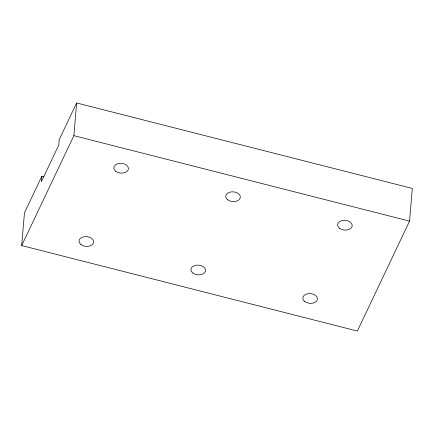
<?xml version="1.0" encoding="UTF-8"?>
<svg xmlns="http://www.w3.org/2000/svg" width="434" height="434" viewBox="0 0 434 434"><rect width="100%" height="100%" fill="white"/><g stroke="black" fill="none" stroke-linecap="round" stroke-linejoin="round"><path stroke-width="0.65" d="M41.843 176.231L41.387 181.678L58.78 145.043L59.241 139.596L76.634 102.961L412.3 188.437L409.555 221.134L357.366 331.039L21.7 245.563L24.445 212.866L41.843 176.231L43.812 176.73M21.7 245.563L73.888 135.658L76.634 102.961M73.888 135.658L409.555 221.134M115.753 171.294A7.34 4.893 4.8 0 0 128.128 170.003A7.34 4.893 4.8 0 0 119.518 163.363A7.34 4.893 4.8 0 0 115.753 171.294M227.644 199.792A7.34 4.893 4.8 0 0 240.013 198.495A7.34 4.893 4.8 0 0 231.409 191.855A7.34 4.893 4.8 0 0 227.644 199.792M339.529 228.284A7.34 4.893 4.8 0 0 351.903 226.987A7.34 4.893 4.8 0 0 343.299 220.353A7.34 4.893 4.8 0 0 339.529 228.284M80.963 244.564A7.34 4.893 4.8 0 0 93.337 243.273A7.34 4.893 4.8 0 0 84.728 236.633A7.34 4.893 4.8 0 0 80.963 244.564M304.739 301.554A7.34 4.893 4.8 0 0 317.113 300.257A7.34 4.893 4.8 0 0 308.503 293.623A7.34 4.893 4.8 0 0 304.739 301.554M192.853 273.062A7.34 4.893 4.8 0 0 205.222 271.765A7.34 4.893 4.8 0 0 196.618 265.125A7.34 4.893 4.8 0 0 192.853 273.062"/></g></svg>
